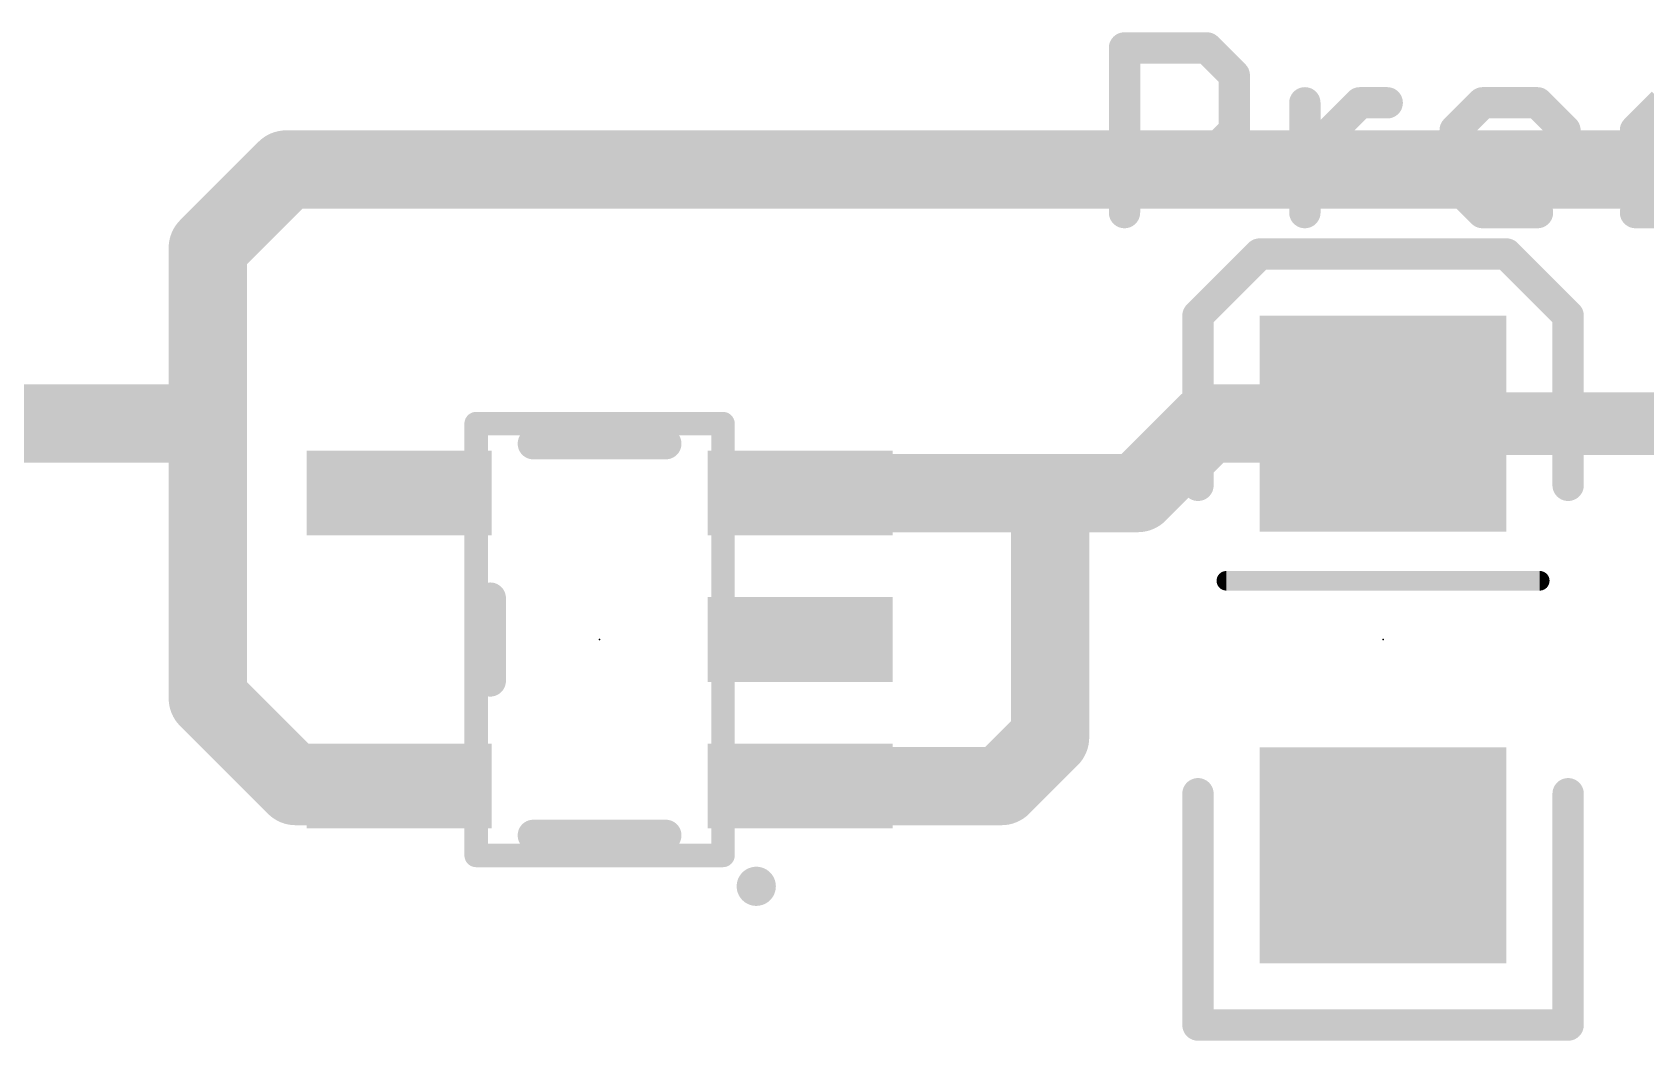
# Model space of a CAD drawing. Extents: x -29 to 78, y -28 to 63.
# Drawn here: x 15.37 to 25.83, y 16.45 to 22.99 of the extents above; entities that cross this region are included whole.
import ezdxf

# ---------------------------------------------------------------- set-up
doc = ezdxf.new("R2010")
doc.units = 0
for name, color, linetype in [('1', 12, 'CONTINUOUS'), ('21', 41, 'CONTINUOUS'), ('23', 53, 'CONTINUOUS'), ('51', 53, 'CONTINUOUS')]:
    doc.layers.add(name, color=color, linetype=linetype)

# ---------------------------------------------------------------- blocks, each defined once
blk = doc.blocks.new('RECT')
blk.add_solid([(-0.5, -0.5), (0.5, -0.5), (-0.5, 0.5), (0.5, 0.5)])

msp = doc.modelspace()

# ---------------------------------------------------------------- linework, layer by layer
at = {"layer": '1'}
for points, const_width in [([(17.018, 22.098), (16.51, 21.59)], 0.508), ([(18.161, 22.098), (17.018, 22.098)], 0.508), ([(36.83, 22.098), (18.161, 22.098)], 0.508), ([(18.2, 22.137), (18.161, 22.098)], 0.254), ([(16.51, 21.59), (16.51, 20.32)], 0.508), ([(13.97, 20.45), (16.38, 20.45)], 0.508), ([(16.38, 20.45), (16.51, 20.32)], 0.508), ([(22.54, 20), (22.99, 20.45)], 0.508), ([(24.13, 20.45), (22.99, 20.45)], 0.508), ([(26.54, 20.45), (24.13, 20.45)], 0.4064), ([(16.51, 20.32), (16.51, 18.669)], 0.508), ([(21.971, 20), (20.3501, 20)], 0.508), ([(22.54, 20), (21.971, 20)], 0.508), ([(21.971, 20), (21.971, 18.415)], 0.508), ([(17.079, 18.1), (16.51, 18.669)], 0.508), ([(21.656, 18.1), (21.971, 18.415)], 0.508), ([(17.7499, 18.1), (17.079, 18.1)], 0.508), ([(20.3501, 18.1), (21.656, 18.1)], 0.508)]:
    msp.add_lwpolyline(points, dxfattribs=dict(at, const_width=const_width))
for points, const_width in [([(17.018, 22.225, 1), (17.018, 21.971)], 0.254), ([(17.1078, 22.0082, 1), (16.9282, 22.1878)], 0.254), ([(18.161, 22.225, 1), (18.161, 21.971)], 0.254), ([(18.161, 21.971, 1), (18.161, 22.225)], 0.254), ([(18.1161, 22.1429, 1), (18.2059, 22.0531)], 0.127), ([(18.2449, 22.0921, 1), (18.1551, 22.1819)], 0.127), ([(16.637, 21.59, 1), (16.383, 21.59)], 0.254), ([(16.4202, 21.6798, 1), (16.5998, 21.5002)], 0.254), ([(16.4698, 20.5398, 1), (16.2902, 20.3602)], 0.254), ([(16.38, 20.323, 1), (16.38, 20.577)], 0.254), ([(22.99, 20.577, 1), (22.99, 20.323)], 0.254), ([(23.0798, 20.3602, 1), (22.9002, 20.5398)], 0.254), ([(24.13, 20.5516, 1), (24.13, 20.3484)], 0.2032), ([(24.13, 20.323, 1), (24.13, 20.577)], 0.254), ([(16.637, 20.32, 1), (16.383, 20.32)], 0.254), ([(16.4202, 20.2302, 1), (16.5998, 20.4098)], 0.254), ([(16.383, 20.32, 1), (16.637, 20.32)], 0.254), ([(20.3501, 20.127, 1), (20.3501, 19.873)], 0.254), ([(21.971, 20.127, 1), (21.971, 19.873)], 0.254), ([(22.098, 20, 1), (21.844, 20)], 0.254), ([(21.971, 19.873, 1), (21.971, 20.127)], 0.254), ([(22.4502, 20.0898, 1), (22.6298, 19.9102)], 0.254), ([(22.54, 19.873, 1), (22.54, 20.127)], 0.254), ([(16.5998, 18.7588, 1), (16.4202, 18.5792)], 0.254), ([(16.383, 18.669, 1), (16.637, 18.669)], 0.254), ([(22.0608, 18.3252, 1), (21.8812, 18.5048)], 0.254), ([(21.844, 18.415, 1), (22.098, 18.415)], 0.254), ([(17.079, 18.227, 1), (17.079, 17.973)], 0.254), ([(16.9892, 18.0102, 1), (17.1688, 18.1898)], 0.254), ([(17.7499, 17.973, 1), (17.7499, 18.227)], 0.254), ([(20.3501, 18.227, 1), (20.3501, 17.973)], 0.254), ([(21.5662, 18.1898, 1), (21.7458, 18.0102)], 0.254), ([(21.656, 17.973, 1), (21.656, 18.227)], 0.254)]:
    msp.add_lwpolyline(points, format="xyb", dxfattribs=dict(at, const_width=const_width))
at = {"layer": '21'}
for points, const_width in [([(22.4536, 21.8186), (22.4536, 22.8863)], 0.2032), ([(22.4536, 22.8863), (22.9875, 22.8863)], 0.2032), ([(22.9875, 22.8863), (23.1654, 22.7084)], 0.2032), ([(23.1654, 22.7084), (23.1654, 22.3525)], 0.2032), ([(23.623, 21.8186), (23.623, 22.5304)], 0.2032), ([(23.623, 22.1745), (23.9789, 22.5304)], 0.2032), ([(23.9789, 22.5304), (24.1569, 22.5304)], 0.2032), ([(24.5975, 22.3525), (24.7754, 22.5304)], 0.2032), ([(24.7754, 22.5304), (25.1314, 22.5304)], 0.2032), ([(25.1314, 22.5304), (25.3093, 22.3525)], 0.2032), ([(25.7669, 22.3525), (25.9448, 22.5304)], 0.2032), ([(23.1654, 22.3525), (22.9875, 22.1745)], 0.2032), ([(24.5975, 21.9966), (24.5975, 22.3525)], 0.2032), ([(25.3093, 22.3525), (25.3093, 22.1745)], 0.2032), ([(25.9448, 22.1745), (25.7669, 22.3525)], 0.2032), ([(22.9875, 22.1745), (22.4536, 22.1745)], 0.2032), ([(25.3093, 22.1745), (24.5975, 22.1745)], 0.2032), ([(24.7754, 21.8186), (24.5975, 21.9966)], 0.2032), ([(25.1314, 21.8186), (24.7754, 21.8186)], 0.2032), ([(25.7669, 21.8186), (26.3007, 21.8186)], 0.2032), ([(23.33, 21.55), (22.93, 21.15)], 0.2032), ([(24.93, 21.55), (23.33, 21.55)], 0.2032), ([(25.33, 21.15), (24.93, 21.55)], 0.2032), ([(22.93, 21.15), (22.93, 20.05)], 0.2032), ([(25.33, 20.05), (25.33, 21.15)], 0.2032), ([(18.6206, 20.32), (19.4794, 20.32)], 0.2032), ([(23.114, 19.431), (25.146, 19.431)], 0.127), ([(18.3412, 18.7816), (18.3412, 19.3184)], 0.2032), ([(22.93, 16.55), (22.93, 18.05)], 0.2032), ([(25.33, 18.05), (25.33, 16.55)], 0.2032), ([(19.4794, 17.78), (18.6206, 17.78)], 0.2032), ([(25.33, 16.55), (22.93, 16.55)], 0.2032)]:
    msp.add_lwpolyline(points, dxfattribs=dict(at, const_width=const_width))
for points, const_width in [([(22.5044, 22.8863, 1), (22.4028, 22.8863)], 0.1016), ([(22.4536, 22.9371, 1), (22.4536, 22.8355)], 0.1016), ([(23.0234, 22.9222, 1), (22.9515, 22.8504)], 0.1016), ([(22.9875, 22.8355, 1), (22.9875, 22.9371)], 0.1016), ([(23.2162, 22.7084, 1), (23.1146, 22.7084)], 0.1016), ([(23.1295, 22.6724, 1), (23.2013, 22.7443)], 0.1016), ([(23.6738, 22.5304, 1), (23.5722, 22.5304)], 0.1016), ([(23.9789, 22.5812, 1), (23.9789, 22.4796)], 0.1016), ([(24.0148, 22.4945, 1), (23.943, 22.5663)], 0.1016), ([(24.1569, 22.4796, 1), (24.1569, 22.5812)], 0.1016), ([(24.7754, 22.5812, 1), (24.7754, 22.4796)], 0.1016), ([(24.8114, 22.4945, 1), (24.7395, 22.5663)], 0.1016), ([(25.1673, 22.5663, 1), (25.0954, 22.4945)], 0.1016), ([(25.1314, 22.4796, 1), (25.1314, 22.5812)], 0.1016), ([(23.1146, 22.3525, 1), (23.2162, 22.3525)], 0.1016), ([(23.2013, 22.3165, 1), (23.1295, 22.3884)], 0.1016), ([(24.6483, 22.3525, 1), (24.5467, 22.3525)], 0.1016), ([(24.5616, 22.3884, 1), (24.6334, 22.3165)], 0.1016), ([(25.3601, 22.3525, 1), (25.2585, 22.3525)], 0.1016), ([(25.2734, 22.3165, 1), (25.3452, 22.3884)], 0.1016), ([(25.8028, 22.3884, 1), (25.731, 22.3165)], 0.1016), ([(25.731, 22.3884, 1), (25.8028, 22.3165)], 0.1016), ([(22.4536, 22.2253, 1), (22.4536, 22.1237)], 0.1016), ([(22.9515, 22.2104, 1), (23.0234, 22.1386)], 0.1016), ([(22.9875, 22.1237, 1), (22.9875, 22.2253)], 0.1016), ([(23.5871, 22.2104, 1), (23.6589, 22.1386)], 0.1016), ([(24.5975, 22.2253, 1), (24.5975, 22.1237)], 0.1016), ([(25.2585, 22.1745, 1), (25.3601, 22.1745)], 0.1016), ([(25.3093, 22.1237, 1), (25.3093, 22.2253)], 0.1016), ([(24.6334, 22.0325, 1), (24.5616, 21.9606)], 0.1016), ([(24.5467, 21.9966, 1), (24.6483, 21.9966)], 0.1016), ([(22.4028, 21.8186, 1), (22.5044, 21.8186)], 0.1016), ([(23.5722, 21.8186, 1), (23.6738, 21.8186)], 0.1016), ([(24.7754, 21.8694, 1), (24.7754, 21.7678)], 0.1016), ([(24.7395, 21.7827, 1), (24.8114, 21.8545)], 0.1016), ([(25.1314, 21.7678, 1), (25.1314, 21.8694)], 0.1016), ([(25.7669, 21.8694, 1), (25.7669, 21.7678)], 0.1016), ([(23.33, 21.6008, 1), (23.33, 21.4992)], 0.1016), ([(23.3659, 21.5141, 1), (23.2941, 21.5859)], 0.1016), ([(24.9659, 21.5859, 1), (24.8941, 21.5141)], 0.1016), ([(24.93, 21.4992, 1), (24.93, 21.6008)], 0.1016), ([(22.9808, 21.15, 1), (22.8792, 21.15)], 0.1016), ([(25.3808, 21.15, 1), (25.2792, 21.15)], 0.1016), ([(22.8941, 21.1859, 1), (22.9659, 21.1141)], 0.1016), ([(25.2941, 21.1141, 1), (25.3659, 21.1859)], 0.1016), ([(18.6206, 20.3708, 1), (18.6206, 20.2692)], 0.1016), ([(19.4794, 20.2692, 1), (19.4794, 20.3708)], 0.1016), ([(22.8792, 20.05, 1), (22.9808, 20.05)], 0.1016), ([(25.2792, 20.05, 1), (25.3808, 20.05)], 0.1016), ([(23.114, 19.4627, 1), (23.114, 19.3993)], 0.0635), ([(25.146, 19.3993, 1), (25.146, 19.4627)], 0.0635), ([(18.392, 19.3184, 1), (18.2904, 19.3184)], 0.1016), ([(18.2904, 18.7816, 1), (18.392, 18.7816)], 0.1016), ([(22.9808, 18.05, 1), (22.8792, 18.05)], 0.1016), ([(25.3808, 18.05, 1), (25.2792, 18.05)], 0.1016), ([(18.6206, 17.8308, 1), (18.6206, 17.7292)], 0.1016), ([(19.4794, 17.7292, 1), (19.4794, 17.8308)], 0.1016), ([(20.066, 17.3863, 1), (20.066, 17.5133, 1), (20.066, 17.3863)], 0.127), ([(22.93, 16.6008, 1), (22.93, 16.4992)], 0.1016), ([(25.33, 16.4992, 1), (25.33, 16.6008)], 0.1016), ([(22.8792, 16.55, 1), (22.9808, 16.55)], 0.1016), ([(25.2792, 16.55, 1), (25.3808, 16.55)], 0.1016)]:
    msp.add_lwpolyline(points, format="xyb", dxfattribs=dict(at, const_width=const_width))
at = {"layer": '23'}
for p in [(19.05, 19.05), (24.13, 19.05)]:
    msp.add_point(p, dxfattribs=at)
at = {"layer": '51', "const_width": 0.1524}
for points in [[(18.25, 17.65), (18.25, 20.45)], [(18.25, 20.45), (19.85, 20.45)], [(19.85, 20.45), (19.85, 17.65)], [(18.25, 17.65), (19.85, 17.65)]]:
    msp.add_lwpolyline(points, dxfattribs=at)
at = {"layer": '51', "const_width": 0.0762}
for points in [[(18.2881, 20.45, 1), (18.2119, 20.45)], [(18.25, 20.4881, 1), (18.25, 20.4119)], [(19.8881, 20.45, 1), (19.8119, 20.45)], [(19.85, 20.4119, 1), (19.85, 20.4881)], [(18.25, 17.6881, 1), (18.25, 17.6119)], [(18.2119, 17.65, 1), (18.2881, 17.65)], [(19.8119, 17.65, 1), (19.8881, 17.65)], [(19.85, 17.6119, 1), (19.85, 17.6881)]]:
    msp.add_lwpolyline(points, format="xyb", dxfattribs=at)

# ---------------------------------------------------------------- block references
at = {"layer": '1'}
for p, xscale, yscale, rotation in [((24.13, 20.45), 1.6, 1.4, 180), ((17.7499, 20), 0.55, 1.2, 90), ((20.3501, 20), 0.55, 1.2, 90), ((20.3501, 19.05), 0.55, 1.2, 90), ((17.7499, 18.1), 0.55, 1.2, 90), ((20.3501, 18.1), 0.55, 1.2, 90), ((24.13, 17.65), 1.6, 1.4, 180)]:
    msp.add_blockref('RECT', p, dxfattribs=dict(at, xscale=xscale, yscale=yscale, rotation=rotation))
at = {"layer": '51', "xscale": 0.5, "yscale": 0.65, "rotation": 90}
for p in [(17.875, 20), (20.225, 20), (20.225, 19.05), (17.875, 18.1), (20.225, 18.1)]:
    msp.add_blockref('RECT', p, dxfattribs=at)

doc.saveas('drawing.dxf')
